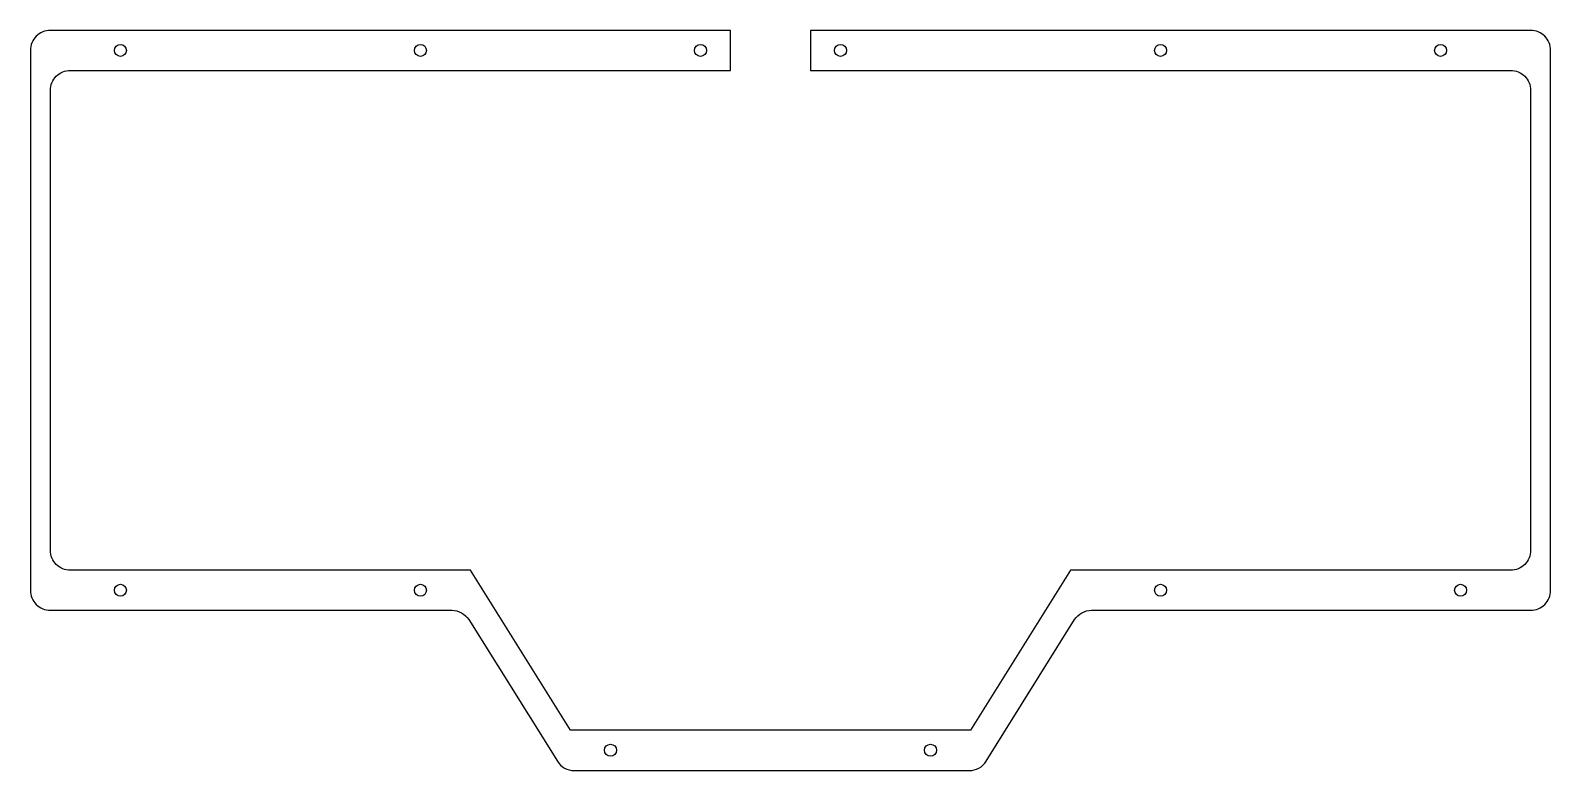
# Model space of a CAD drawing. Header units: millimetres. Extents: x -5 to 375, y -175 to 10.
import ezdxf

# ---------------------------------------------------------------- set-up
doc = ezdxf.new("R2010")
doc.units = ezdxf.units.MM
doc.layers.get('0').update_dxf_attribs({"linetype": 'CONTINUOUS'})

msp = doc.modelspace()

# ---------------------------------------------------------------- linework, layer by layer
msp.add_lwpolyline([(170, 0), (170, 10), (0, 10, 0.414214), (-5, 5), (-5, -130, 0.414214), (0, -135), (100.35, -135, -0.258594), (104.59, -137.35), (126.72, -172.75, 0.258594), (130.96, -175.1), (229.67, -175.1, 0.258592), (233.91, -172.75), (256.03, -137.35, -0.258592), (260.27, -135), (370, -135, 0.414214), (375, -130), (375, 5, 0.414214), (370, 10), (190, 10), (190, 0), (365, 0, -0.414214), (370, -5), (370, -120, -0.414214), (365, -125), (255, -125), (230, -165), (130, -165), (105, -125), (5, -125, -0.414214), (0, -120), (0, -5, -0.414214), (5, 0)], format="xyb", close=True)
for centre in [(17.5, 5), (92.5, 5), (162.5, 5), (197.5, 5), (277.5, 5), (347.5, 5), (17.5, -130), (92.5, -130), (277.5, -130), (352.5, -130), (140, -170), (220, -170)]:
    msp.add_circle(centre, 1.5)

doc.saveas('drawing.dxf')
